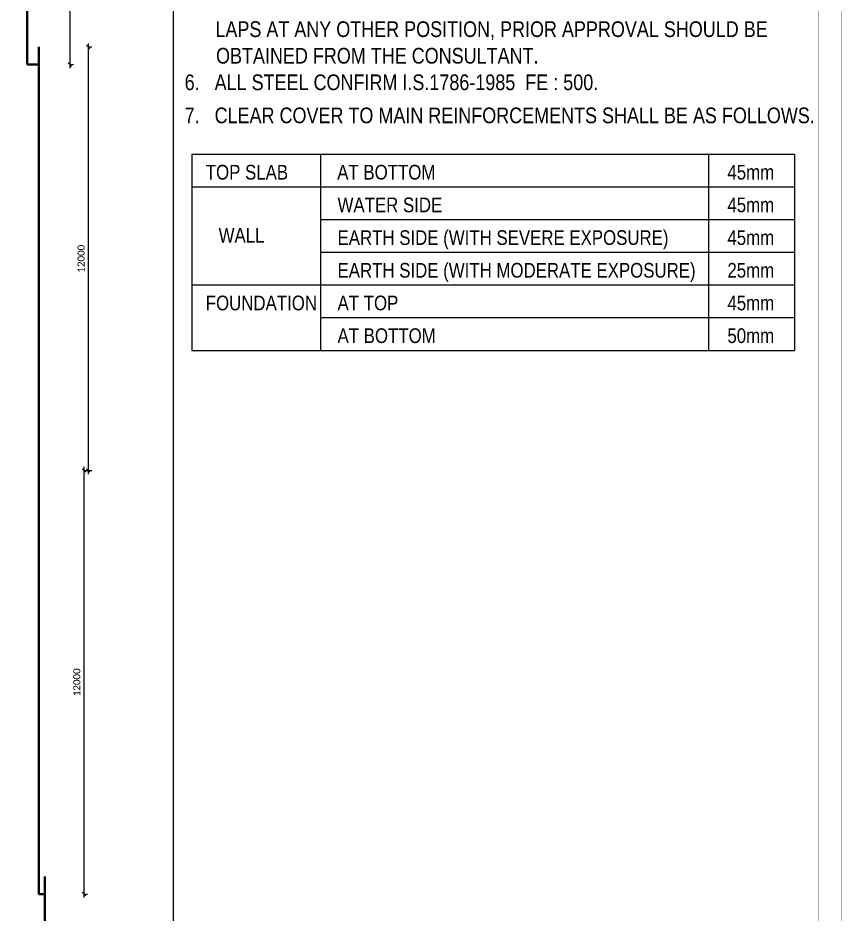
# Model space of a CAD drawing. Header units: millimetres. Extents: x 1112055 to 3390982, y -148532 to 766891.
# Drawn here: x 2821278 to 2844632, y 321984 to 347373 of the extents above; entities that cross this region are included whole.
import ezdxf

# ---------------------------------------------------------------- set-up
doc = ezdxf.new("R2010")
doc.units = ezdxf.units.MM
doc.header["$PDMODE"] = 35
doc.header["$PDSIZE"] = -25
doc.layers.add('B TITLE BLOCK', color=250, linetype='Continuous', lineweight=0)
doc.styles.add('Cali', font='calibri.ttf')
doc.styles.add('SWINC', font='swissc.ttf')
doc.styles.add('SWINS', font='swissc.ttf')
doc.dimstyles.new('1.100', dxfattribs={"dimtxt": 200, "dimasz": 100, "dimexe": 100, "dimexo": 100, "dimgap": 100, "dimtad": 1, "dimdec": 0, "dimzin": 0, "dimdsep": 46, "dimtxsty": 'Cali', "dimblk": 'OBLIQUE', "dimcen": 0, "dimdle": 100, "dimclrd": 256, "dimclre": 256, "dimclrt": 3, "dimadec": 0, "dimazin": 0, "dimtfac": 1, "dimtdec": 0, "dimtofl": 0, "dimtmove": 1, "dimatfit": 0, "dimfxl": 100, "dimfxlon": 1, "dimtolj": 1, "dimtzin": 0, "dimlwd": -1, "dimlwe": -1, "dimarcsym": 0})

# ---------------------------------------------------------------- blocks, each defined once
blk = doc.blocks.new('_Oblique')
at = {"color": 0, "linetype": 'ByBlock', "lineweight": -2}
blk.add_line((-0.5, -0.5), (0.5, 0.5), dxfattribs=at)
blk = doc.blocks.new('*D6873')
at = {"transparency": 16777216}
for p, q in [((2822748, 358151), (2822748, 345951)), ((2822748, 358051), (2822848, 358051)), ((2822748, 346051), (2822848, 346051))]:
    blk.add_line(p, q, dxfattribs=at)
at = {"layer": 'Defpoints', "color": 0, "lineweight": 40, "transparency": 16777216}
for p in [(2821539, 358051), (2821539, 346051), (2822748, 346051)]:
    blk.add_point(p, dxfattribs=at)
at = {"transparency": 16777216, "xscale": 100, "yscale": 100, "zscale": 100}
for p, rotation in [((2822748, 358051), 90), ((2822748, 346051), 270)]:
    blk.add_blockref('_Oblique', p, dxfattribs=dict(at, rotation=rotation))
at = {"color": 3, "lineweight": 40, "transparency": 16777216, "insert": (2822546, 352051), "char_height": 200, "attachment_point": 5, "rotation": 90, "style": 'Cali'}
blk.add_mtext('\\A1;12000', dxfattribs=at)
blk = doc.blocks.new('*D6874')
at = {"transparency": 16777216}
for p, q in [((2823269, 346651), (2823269, 334451)), ((2823269, 346551), (2823369, 346551)), ((2823269, 334551), (2823369, 334551))]:
    blk.add_line(p, q, dxfattribs=at)
at = {"layer": 'Defpoints', "color": 0, "lineweight": 40, "transparency": 16777216}
for p in [(2821871, 346551), (2821871, 334551), (2823269, 334551)]:
    blk.add_point(p, dxfattribs=at)
at = {"transparency": 16777216, "xscale": 100, "yscale": 100, "zscale": 100}
for p, rotation in [((2823269, 346551), 90), ((2823269, 334551), 270)]:
    blk.add_blockref('_Oblique', p, dxfattribs=dict(at, rotation=rotation))
at = {"color": 3, "lineweight": 40, "transparency": 16777216, "insert": (2823067, 340551), "char_height": 200, "attachment_point": 5, "rotation": 90, "style": 'Cali'}
blk.add_mtext('\\A1;12000', dxfattribs=at)
blk = doc.blocks.new('*D6875')
at = {"transparency": 16777216}
for p, q in [((2823148, 334651), (2823148, 322451)), ((2823148, 334551), (2823248, 334551)), ((2823148, 322551), (2823248, 322551))]:
    blk.add_line(p, q, dxfattribs=at)
at = {"layer": 'Defpoints', "color": 0, "lineweight": 40, "transparency": 16777216}
for p in [(2821871, 334551), (2821871, 322551), (2823148, 322551)]:
    blk.add_point(p, dxfattribs=at)
at = {"transparency": 16777216, "xscale": 100, "yscale": 100, "zscale": 100}
for p, rotation in [((2823148, 334551), 90), ((2823148, 322551), 270)]:
    blk.add_blockref('_Oblique', p, dxfattribs=dict(at, rotation=rotation))
at = {"color": 3, "lineweight": 40, "transparency": 16777216, "insert": (2822946, 328551), "char_height": 200, "attachment_point": 5, "rotation": 90, "style": 'Cali'}
blk.add_mtext('\\A1;12000', dxfattribs=at)

msp = doc.modelspace()

# ---------------------------------------------------------------- linework, layer by layer
at = {"color": 4, "lineweight": 40}
for p, q in [((2821538.8, 358051.5), (2821538.8, 346051.5)), ((2821870.9, 346051.5), (2821870.9, 346551.5)), ((2821870.9, 346551.5), (2821870.9, 334551.5)), ((2821538.8, 346051.5), (2821870.9, 346051.5)), ((2821870.9, 334551.5), (2821870.9, 322551.5)), ((2822035.8, 322551.5), (2822035.8, 323051.5)), ((2822035.8, 323051.5), (2822035.8, 321417.4)), ((2821870.9, 322551.5), (2822035.8, 322551.5))]:
    msp.add_line(p, q, dxfattribs=at)
at = {"layer": 'B TITLE BLOCK', "color": 250, "lineweight": 0}
msp.add_line((2825672.1, 374006.1), (2825672.1, 209167.3), dxfattribs=at)
at = {"layer": 'B TITLE BLOCK', "color": 0, "lineweight": 0}
for p, q in [((2826206.9, 343512.7), (2843281.1, 343512.7)), ((2826206.9, 343512.7), (2826206.9, 337954.9)), ((2829849.5, 343512.7), (2829849.5, 337954.9)), ((2840849.4, 343512.7), (2840849.4, 337954.9)), ((2843281.1, 343512.7), (2843281.1, 337954.9)), ((2826206.9, 342586.4), (2843281.1, 342586.4)), ((2829849.5, 341660.1), (2843281.1, 341660.1)), ((2829849.5, 340733.8), (2843281.1, 340733.8)), ((2826206.9, 339807.5), (2843281.1, 339807.5)), ((2829849.5, 338881.2), (2843281.1, 338881.2)), ((2826206.9, 337954.9), (2843281.1, 337954.9))]:
    msp.add_line(p, q, dxfattribs=at)
at = {"layer": 'B TITLE BLOCK', "color": 1, "const_width": 8.39}
msp.add_lwpolyline([(2747079.1, 376187.5), (2844627.4, 376187.5), (2844627.4, 208514.6), (2747079.1, 208514.6)], close=True, dxfattribs=at)
at = {"layer": 'B TITLE BLOCK', "color": 250, "lineweight": 0, "const_width": 8.39}
msp.add_lwpolyline([(2747731.8, 375534.8), (2843974.7, 375534.8), (2843974.7, 209167.3), (2747731.8, 209167.3)], close=True, dxfattribs=at)

# ---------------------------------------------------------------- texts
at = {"layer": 'B TITLE BLOCK', "color": 0, "lineweight": 0}
for s, height, style, p in [('LAPS AT ANY OTHER POSITION, PRIOR APPROVAL SHOULD BE', 444.618, 'SWINC', (2826873.9, 346831.7)), ('OBTAINED FROM THE CONSULTANT.', 444.618, 'SWINC', (2826891.2, 346079)), ('6.   ALL STEEL CONFIRM I.S.1786-1985  FE : 500.', 444.618, 'SWINC', (2826002, 345326.2)), ('7.   CLEAR COVER TO MAIN REINFORCEMENTS SHALL BE AS FOLLOWS.', 444.618, 'SWINC', (2826002, 344389.2)), ('TOP SLAB', 416.29, 'SWINS', (2826600.6, 342794)), ('AT BOTTOM  ', 416.286, 'SWINS', (2830325.5, 342794)), ('45mm ', 416.29, 'SWINS', (2841382.1, 342794)), ('WATER SIDE', 416.29, 'SWINS', (2830334.8, 341867.7)), ('45mm ', 416.29, 'SWINS', (2841382.1, 341867.7)), ('WALL', 416.29, 'SWINS', (2826965.1, 341006.4)), ('EARTH SIDE (WITH SEVERE EXPOSURE)', 416.286, 'SWINS', (2830334.8, 340941.4)), ('45mm  ', 416.29, 'SWINS', (2841382.1, 340941.4)), ('EARTH SIDE (WITH MODERATE EXPOSURE)', 416.286, 'SWINS', (2830334.8, 340015.1)), ('25mm ', 416.29, 'SWINS', (2841382.1, 340015.1)), ('FOUNDATION', 416.29, 'SWINS', (2826600.6, 339088.8)), ('AT TOP', 416.29, 'SWINS', (2830334.8, 339088.8)), ('45mm ', 416.29, 'SWINS', (2841382.1, 339088.8)), ('AT BOTTOM', 416.29, 'SWINS', (2830334.8, 338162.4)), ('50mm ', 416.29, 'SWINS', (2841382.1, 338162.4))]:
    msp.add_text(s, height=height, dxfattribs=dict(at, style=style)).set_placement(p)

# ---------------------------------------------------------------- dimensions: what is measured, and where the dimension line sits
at = {"color": 4, "lineweight": 40}
for base, p1, p2, picture, middle in [((2822748.5, 346051.5), (2821538.8, 358051.5), (2821538.8, 346051.5), '*D6873', (2822546, 352051.5)), ((2823269.4, 334551.5), (2821870.9, 346551.5), (2821870.9, 334551.5), '*D6874', (2823066.9, 340551.5)), ((2823148.3, 322551.5), (2821870.9, 334551.5), (2821870.9, 322551.5), '*D6875', (2822945.8, 328551.5))]:
    dim = msp.add_linear_dim(base=base, p1=p1, p2=p2, angle=90, dimstyle='1.100', override={"dimfxl": 0.18, "dimarcsym": 2}, dxfattribs=at)
    dim.commit()
    dim.dimension.update_dxf_attribs({"geometry": picture, "text_midpoint": middle})

doc.saveas('drawing.dxf')
